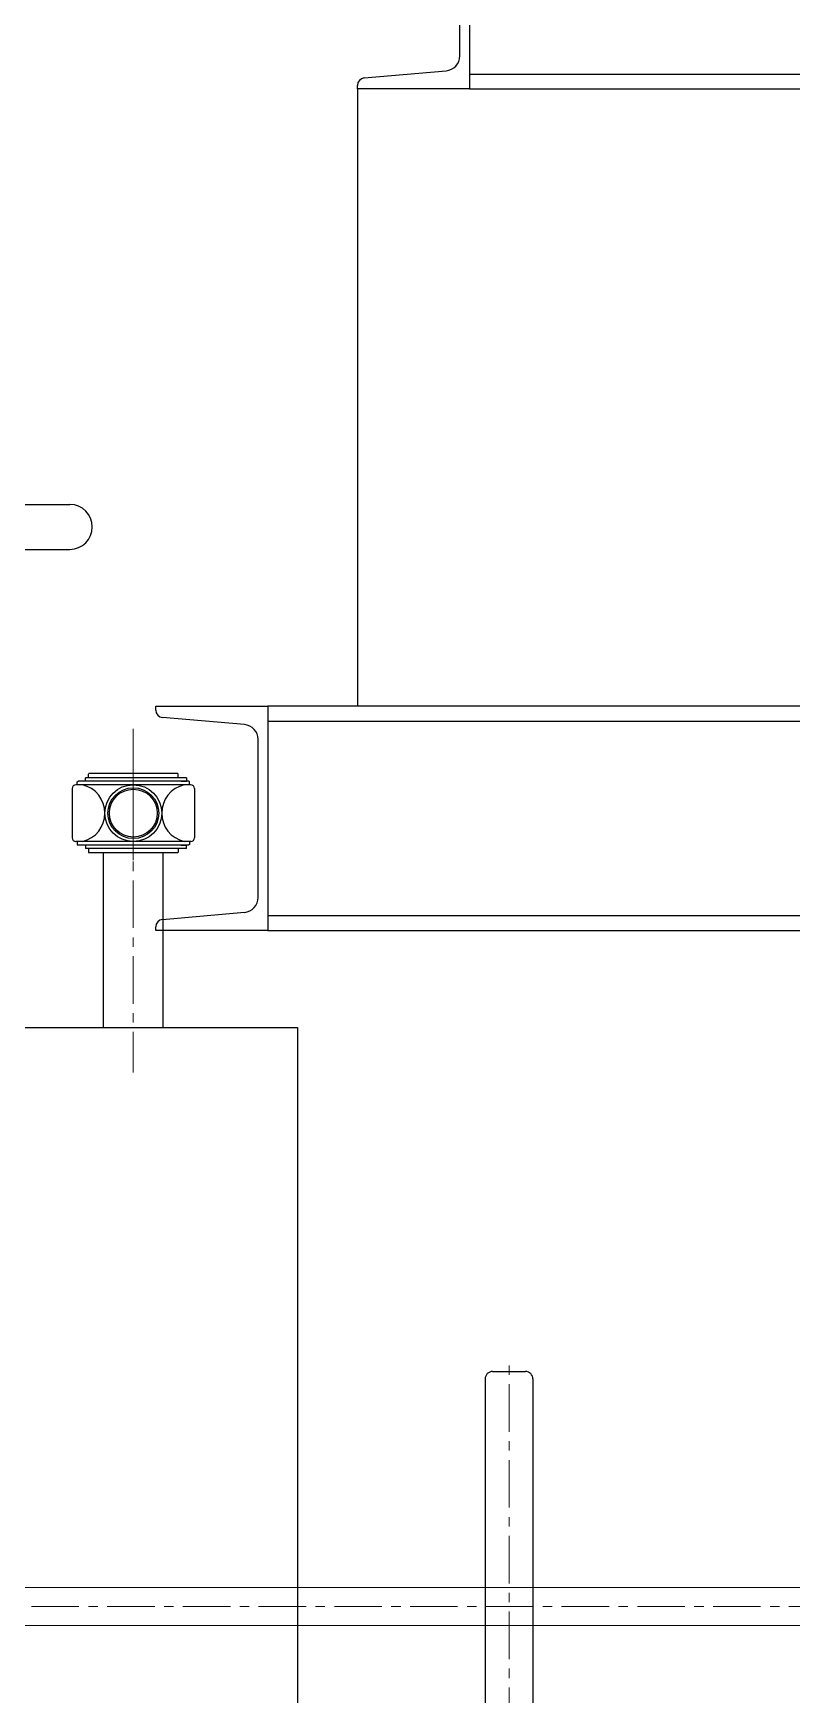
# Model space of a CAD drawing. Header units: millimetres. Extents: x -211 to 45495, y 24 to 52952.
# Drawn here: x 14063 to 14570, y 34323 to 35435 of the extents above; entities that cross this region are included whole.
import ezdxf

# ---------------------------------------------------------------- set-up
doc = ezdxf.new("R2010")
doc.units = ezdxf.units.MM
doc.linetypes.add('CENTER', pattern=[50.7, 31.8, -6.3, 6.3, -6.3])
doc.layers.add('Layer2', color=7, linetype='Continuous')

# ---------------------------------------------------------------- blocks, each defined once
blk = doc.blocks.new('BLKF215')
at = {"layer": 'Layer2', "color": 7, "linetype": 'Continuous', "lineweight": 13}
for p, q in [((15040.9, 34394.7), (12099.2, 34394.7)), ((12099.2, 34369.3), (16159.2, 34369.3))]:
    blk.add_line(p, q, dxfattribs=at)
at = {"layer": 'Layer2', "color": 7, "linetype": 'CENTER', "lineweight": 13}
blk.add_line((12084.2, 34382), (15055.9, 34382), dxfattribs=at)
blk = doc.blocks.new('BLKF2396')
at = {"layer": 'Layer2', "color": 3, "linetype": 'Continuous', "lineweight": 25}
for p, q in [((13802.2, 35119.3), (14087.2, 35119.3)), ((13802.2, 35089.3), (14087.2, 35089.3))]:
    blk.add_line(p, q, dxfattribs=at)
for centre, start, end in [((13802.2, 35104.3), 90, 270), ((14087.2, 35104.3), 270, 90)]:
    blk.add_arc(centre, 15, start, end, dxfattribs=at)
blk = doc.blocks.new('BLKF2397')
at = {"layer": 'Layer2', "color": 3, "linetype": 'Continuous', "lineweight": 25}
for p, q in [((14099.7, 34939), (14100, 34939.3)), ((14099.7, 34936.4), (14099.7, 34939)), ((14159.4, 34939.3), (14100, 34939.3)), ((14159.7, 34939), (14159.4, 34939.3)), ((14159.7, 34936.4), (14159.7, 34939)), ((14088.7, 34929.3), (14088.7, 34896.3)), ((14168.2, 34931.8), (14091.2, 34931.8)), ((14092.2, 34933.8), (14092.7, 34934.3)), ((14092.2, 34931.8), (14092.2, 34933.8)), ((14166.7, 34934.3), (14092.7, 34934.3)), ((14097.7, 34934.3), (14097.7, 34936.4)), ((14165.3, 34936.4), (14097.7, 34936.4)), ((14161.7, 34934.3), (14165.3, 34934.3)), ((14165.3, 34936.4), (14165.3, 34934.3)), ((14167.2, 34933.8), (14166.7, 34934.3)), ((14167.2, 34931.8), (14167.2, 34933.8)), ((14170.7, 34929.3), (14170.7, 34896.3)), ((14168.2, 34893.8), (14091.2, 34893.8)), ((14092.2, 34893.8), (14092.2, 34891.8)), ((14167.2, 34893.8), (14167.2, 34891.8)), ((14092.2, 34891.8), (14092.7, 34891.3)), ((14166.7, 34891.3), (14092.7, 34891.3)), ((14097.7, 34891.3), (14097.7, 34889.1)), ((14165.3, 34889.1), (14097.7, 34889.1)), ((14099.7, 34889.1), (14099.7, 34886.6)), ((14099.7, 34886.6), (14100, 34886.3)), ((14159.4, 34886.3), (14100, 34886.3)), ((14159.7, 34886.6), (14159.4, 34886.3)), ((14159.7, 34889.1), (14159.7, 34886.6)), ((14161.7, 34891.3), (14165.3, 34891.3)), ((14165.3, 34889.1), (14165.3, 34891.3)), ((14167.2, 34891.8), (14166.7, 34891.3))]:
    blk.add_line(p, q, dxfattribs=at)
at = {"layer": 'Layer2', "color": 7, "linetype": 'CENTER', "lineweight": 13}
blk.add_line((14129.7, 34944.3), (14129.7, 34881.3), dxfattribs=at)
at = {"layer": 'Layer2', "color": 3, "linetype": 'Continuous', "lineweight": 25}
for radius in [19, 17, 16]:
    blk.add_circle((14129.7, 34912.8), radius, dxfattribs=at)
for centre, radius, start, end in [((14091.2, 34929.3), 2.5, 90, 180), ((14091.2, 34912.8), 19.5, 283.3879, 76.6121), ((14168.2, 34912.8), 19.5, 103.3879, 256.6121), ((14168.2, 34929.3), 2.5, 0, 90), ((14091.2, 34896.3), 2.5, 180, 270), ((14168.2, 34896.3), 2.5, 270, 0)]:
    blk.add_arc(centre, radius, start, end, dxfattribs=at)
blk = doc.blocks.new('BLKF2398')
at = {"layer": 'Layer2', "color": 3, "linetype": 'Continuous', "lineweight": 25}
for p, q in [((14370.2, 34539.3), (14392.2, 34539.3)), ((14365.2, 34534.3), (14365.2, 34249.3)), ((14397.2, 34534.3), (14397.2, 34249.3)), ((14364.2, 34249.3), (14362.2, 34247.3)), ((14364.2, 34249.3), (14398.2, 34249.3)), ((14398.2, 34249.3), (14400.2, 34247.3)), ((14362.2, 34247.3), (14400.2, 34247.3)), ((14362.2, 34247.3), (14362.2, 34100.8)), ((14400.2, 34247.3), (14400.2, 34100.8)), ((14362.2, 34232.3), (14400.2, 34232.3)), ((14362.2, 34172.3), (14371.4, 34224)), ((14400.2, 34172.3), (14391.1, 34224)), ((14359.7, 34171.3), (14357.5, 34171.3)), ((14357.5, 34107.3), (14357.5, 34171.3)), ((14360.2, 34176.8), (14359.7, 34176.3)), ((14359.7, 34102.3), (14359.7, 34176.3)), ((14362.2, 34176.8), (14360.2, 34176.8)), ((14400.2, 34176.8), (14402.2, 34176.8)), ((14402.2, 34176.8), (14402.7, 34176.3)), ((14402.7, 34102.3), (14402.7, 34176.3)), ((14402.7, 34171.3), (14404.9, 34171.3)), ((14404.9, 34107.3), (14404.9, 34171.3)), ((14355, 34169.3), (14354.7, 34169)), ((14354.7, 34109.6), (14354.7, 34169)), ((14357.5, 34169.3), (14355, 34169.3)), ((14404.9, 34169.3), (14407.4, 34169.3)), ((14407.4, 34169.3), (14407.7, 34169)), ((14407.7, 34109.6), (14407.7, 34169)), ((14355, 34109.3), (14354.7, 34109.6)), ((14357.5, 34109.3), (14355, 34109.3)), ((14359.7, 34107.3), (14357.5, 34107.3)), ((14402.7, 34107.3), (14404.9, 34107.3)), ((14404.9, 34109.3), (14407.4, 34109.3)), ((14407.4, 34109.3), (14407.7, 34109.6)), ((14360.2, 34101.8), (14359.7, 34102.3)), ((14362.2, 34101.8), (14360.2, 34101.8)), ((14364.7, 34098.3), (14397.7, 34098.3)), ((14400.2, 34101.8), (14402.2, 34101.8)), ((14402.2, 34101.8), (14402.7, 34102.3))]:
    blk.add_line(p, q, dxfattribs=at)
at = {"layer": 'Layer2', "color": 7, "linetype": 'CENTER', "lineweight": 13}
for p, q in [((14381.2, 34093.3), (14381.2, 34544.3)), ((14212.7, 34139.3), (14442.7, 34139.3))]:
    blk.add_line(p, q, dxfattribs=at)
at = {"layer": 'Layer2', "color": 3, "linetype": 'Continuous', "lineweight": 25}
for centre, radius, start, end in [((14370.2, 34534.3), 5, 90, 180), ((14392.2, 34534.3), 5, 0, 90), ((14381.2, 34222.3), 10, 10.0316, 169.9684), ((14364.7, 34100.8), 2.5, 180, 270), ((14397.7, 34100.8), 2.5, 270, 0)]:
    blk.add_arc(centre, radius, start, end, dxfattribs=at)
blk = doc.blocks.new('BLKF2393')
at = {"layer": 'Layer2', "color": 7, "linetype": 'CENTER', "lineweight": 13}
blk.add_line((14129.7, 34969.2), (14129.7, 34739.2), dxfattribs=at)
at = {"layer": 'Layer2', "color": 3, "linetype": 'Continuous', "lineweight": 25}
for p, q in [((14109.7, 34769.3), (14109.7, 34886.3)), ((14149.7, 34769.3), (14149.7, 34886.3)), ((14039.7, 34769.3), (14239.7, 34769.3)), ((14239.7, 34769.3), (14239.7, 33969.3))]:
    blk.add_line(p, q, dxfattribs=at)
for name in ['BLKF2396', 'BLKF2397', 'BLKF2398']:
    blk.add_blockref(name, (0, 0), dxfattribs=at)
blk = doc.blocks.new('BLKF2898')
at = {"layer": 'Layer2', "color": 3, "linetype": 'Continuous', "lineweight": 25}
for p, q in [((14279.7, 35544.8), (14279.7, 35547.3)), ((14279.7, 35547.3), (14354.7, 35547.3)), ((14339.1, 35535.1), (14284.3, 35539.9)), ((14354.7, 35547.3), (14354.7, 35397.3)), ((14348.2, 35419.4), (14348.2, 35525.1)), ((14284.3, 35404.7), (14339.1, 35409.5)), ((14279.7, 35397.3), (14279.7, 35399.7)), ((14354.7, 35397.3), (14279.7, 35397.3))]:
    blk.add_line(p, q, dxfattribs=at)
for centre, radius, start, end in [((14284.7, 35544.8), 5, 180, 265), ((14338.2, 35525.1), 10, 0, 85), ((14338.2, 35419.4), 10, 275, 0), ((14284.7, 35399.7), 5, 95, 180)]:
    blk.add_arc(centre, radius, start, end, dxfattribs=at)
blk = doc.blocks.new('BLKF2900')
at = {"layer": 'Layer2', "color": 3, "linetype": 'Continuous', "lineweight": 25}
for p, q in [((14354.7, 35547.3), (14354.7, 35397.3)), ((14754.7, 35547.3), (14354.7, 35547.3)), ((14754.7, 35397.3), (14754.7, 35547.3)), ((14354.7, 35537.3), (14754.7, 35537.3)), ((14354.7, 35407.3), (14754.7, 35407.3)), ((14354.7, 35397.3), (14754.7, 35397.3))]:
    blk.add_line(p, q, dxfattribs=at)
blk = doc.blocks.new('BLKF2913')
at = {"layer": 'Layer2', "color": 3, "linetype": 'Continuous', "lineweight": 25}
for p, q in [((14144.7, 34981.8), (14144.7, 34984.3)), ((14144.7, 34984.3), (14219.7, 34984.3)), ((14219.7, 34984.3), (14219.7, 34834.3)), ((14204.1, 34972.1), (14149.3, 34976.9)), ((14213.2, 34856.4), (14213.2, 34962.1)), ((14149.3, 34841.7), (14204.1, 34846.5)), ((14144.7, 34834.3), (14144.7, 34836.7)), ((14219.7, 34834.3), (14144.7, 34834.3))]:
    blk.add_line(p, q, dxfattribs=at)
for centre, radius, start, end in [((14149.7, 34981.8), 5, 180, 265), ((14203.2, 34962.1), 10, 0, 85), ((14203.2, 34856.4), 10, 275, 0), ((14149.7, 34836.7), 5, 95, 180)]:
    blk.add_arc(centre, radius, start, end, dxfattribs=at)
blk = doc.blocks.new('BLKF2915')
at = {"layer": 'Layer2', "color": 3, "linetype": 'Continuous', "lineweight": 25}
for p, q in [((14219.7, 34984.3), (14219.7, 34834.3)), ((14900.3, 34984.3), (14219.7, 34984.3)), ((14900.3, 34834.3), (14900.3, 34984.3)), ((14219.7, 34974.3), (14900.3, 34974.3)), ((14219.7, 34844.3), (14900.3, 34844.3)), ((14219.7, 34834.3), (14900.3, 34834.3))]:
    blk.add_line(p, q, dxfattribs=at)
blk = doc.blocks.new('BLKF2897')
at = {"layer": 'Layer2', "color": 3, "linetype": 'Continuous', "lineweight": 25}
blk.add_line((14279.7, 35397.3), (14279.7, 34984.3), dxfattribs=at)
for name in ['BLKF2898', 'BLKF2900', 'BLKF2913', 'BLKF2915']:
    blk.add_blockref(name, (0, 0), dxfattribs=at)
blk = doc.blocks.new('BLKF2896')
at = {"layer": 'Layer2', "color": 3, "linetype": 'Continuous', "lineweight": 25}
blk.add_blockref('BLKF2897', (0, 0), dxfattribs=at)

msp = doc.modelspace()

# ---------------------------------------------------------------- block references
at = {"layer": 'Layer2', "color": 3, "linetype": 'Continuous', "lineweight": 25}
for name in ['BLKF2896', 'BLKF2393']:
    msp.add_blockref(name, (0, 0), dxfattribs=at)
at = {"layer": 'Layer2', "color": 7, "linetype": 'Continuous', "lineweight": 13}
msp.add_blockref('BLKF215', (0, 0), dxfattribs=at)

doc.saveas('drawing.dxf')
